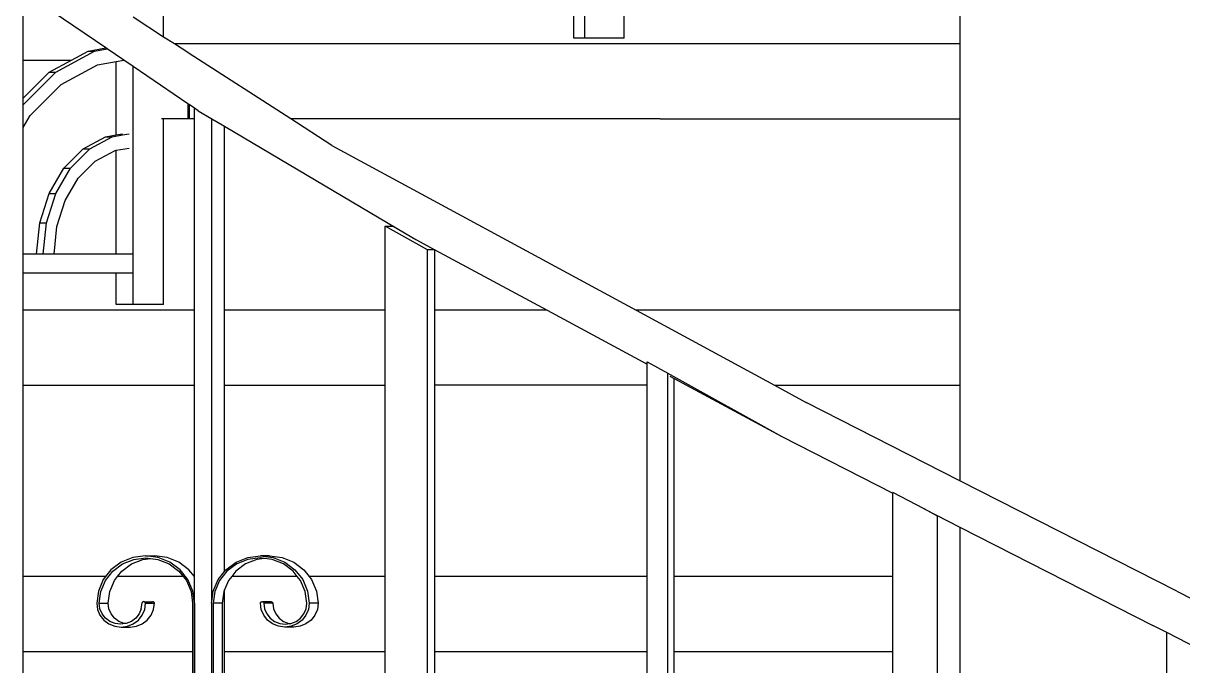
# Model space of a CAD drawing. Header units: millimetres. Extents: x 173236 to 801264, y -94969 to 615039.
# Drawn here: x 445221 to 445871, y -2463 to -2103 of the extents above; entities that cross this region are included whole.
import ezdxf

# ---------------------------------------------------------------- set-up
doc = ezdxf.new("R2010")
doc.units = ezdxf.units.MM
doc.header["$MEASUREMENT"] = 0
doc.layers.add('VOX-A-STAIRS-STEPS', color=140, linetype='Continuous')
doc.layers.add('VOX-A-WALL-PATT', color=233, linetype='Continuous')

# ---------------------------------------------------------------- blocks, each defined once
blk = doc.blocks.new('SSS')
at = {"layer": 'VOX-A-WALL-PATT'}
for p, q in [((383859.1, -2535.15), (383859.1, -2431.24)), ((384047.17, -2431.24), (384047.17, -2538.44)), ((383568.66, -2540.66), (383522.3, -2509.14)), ((383522.3, -2547.44), (383522.3, -2509.14)), ((383600.99, -2534.54), (383600.99, -2517.63)), ((383830.92, -2535.15), (383830.92, -2517.63)), ((383836.95, -2535.15), (383836.95, -2517.63)), ((383600.99, -2534.54), (383583.85, -2523.51)), ((383607.06, -2538.44), (383600.99, -2534.54)), ((383614.59, -2538.44), (383607.06, -2538.44)), ((383614.59, -2543.29), (383607.06, -2538.44)), ((383615.36, -2538.44), (383614.59, -2538.44)), ((383879.12, -2538.44), (383615.36, -2538.44)), ((383836.95, -2535.15), (383830.92, -2535.15)), ((383859.1, -2535.15), (383836.95, -2535.15)), ((384047.17, -2538.44), (383879.12, -2538.44)), ((384047.17, -2538.44), (384047.17, -2580.38)), ((383540.58, -2554.17), (383562.32, -2542.39)), ((383549.3, -2547.44), (383558.61, -2542.39)), ((383558.61, -2542.39), (383568.66, -2540.66)), ((383558.61, -2542.39), (383562.32, -2542.39)), ((383562.32, -2542.39), (383569.41, -2541.17)), ((383569.41, -2541.17), (383568.66, -2540.66)), ((383578.75, -2547.52), (383569.41, -2541.17)), ((383615.36, -2543.79), (383614.59, -2543.29)), ((383672.23, -2580.38), (383615.36, -2543.79)), ((383522.3, -2547.44), (383549.3, -2547.44)), ((383522.3, -2568.78), (383522.3, -2547.44)), ((383536.87, -2554.17), (383549.3, -2547.44)), ((383543.62, -2561.06), (383563.9, -2550.08)), ((383563.9, -2550.08), (383574.39, -2548.27)), ((383574.39, -2548.27), (383578.75, -2547.52)), ((383574.39, -2589.39), (383574.39, -2548.27)), ((383583.85, -2550.99), (383578.75, -2547.52)), ((383583.85, -2656.25), (383583.85, -2550.99)), ((383614.59, -2571.89), (383583.85, -2550.99)), ((383522.3, -2568.78), (383536.87, -2554.17)), ((383522.3, -2572.51), (383540.58, -2554.17)), ((383536.87, -2554.17), (383540.58, -2554.17)), ((383526.21, -2578.53), (383543.62, -2561.06)), ((383522.3, -2572.51), (383522.3, -2568.78)), ((383522.3, -2585.18), (383522.3, -2572.51)), ((383614.59, -2571.77), (383614.59, -2571.89)), ((383614.59, -2571.89), (383614.59, -2580.38)), ((383615.36, -2572.42), (383614.59, -2571.89)), ((383615.36, -2572.32), (383615.36, -2572.42)), ((383615.36, -2572.42), (383615.36, -2580.38)), ((383618.34, -2574.4), (383615.36, -2572.42)), ((383522.3, -2585.18), (383526.21, -2578.53)), ((383620.38, -2575.83), (383618.34, -2574.4)), ((383618.34, -2580.38), (383618.34, -2574.4)), ((383620.38, -2575.83), (383627.98, -2580.32)), ((383522.3, -2656.25), (383522.3, -2585.18)), ((383600.99, -2580.38), (383599.82, -2580.38)), ((383600.99, -2684.29), (383600.99, -2580.38)), ((383614.59, -2580.38), (383600.99, -2580.38)), ((383615.36, -2580.38), (383614.59, -2580.38)), ((383618.34, -2580.38), (383615.36, -2580.38)), ((383618.34, -2687.58), (383618.34, -2580.38)), ((383627.98, -2850.79), (383627.98, -2580.32)), ((383627.98, -2580.32), (383635.13, -2584.56)), ((383635.13, -2687.58), (383635.13, -2584.56)), ((383635.13, -2584.56), (383736.87, -2644.74)), ((383695.31, -2595.24), (383672.23, -2580.38)), ((383879.12, -2580.38), (383672.23, -2580.38)), ((383879.12, -2580.38), (384047.17, -2580.38)), ((384047.17, -2580.38), (384047.17, -2687.58)), ((383555.88, -2597.22), (383568.45, -2590.41)), ((383559.59, -2597.22), (383572.17, -2590.41)), ((383568.45, -2590.41), (383574.39, -2589.39)), ((383568.45, -2590.41), (383572.17, -2590.41)), ((383572.17, -2590.41), (383578.03, -2589.4)), ((383574.39, -2589.39), (383578.03, -2588.76)), ((383578.03, -2589.4), (383581.67, -2588.77)), ((383545.08, -2608.05), (383555.88, -2597.22)), ((383548.79, -2608.05), (383559.59, -2597.22)), ((383555.88, -2597.22), (383559.59, -2597.22)), ((383562.63, -2604.11), (383573.74, -2598.09)), ((383573.74, -2598.09), (383574.39, -2597.98)), ((383574.39, -2597.98), (383581.67, -2596.73)), ((383574.39, -2656.25), (383574.39, -2597.98)), ((383695.31, -2595.24), (383865.79, -2687.58)), ((383553.09, -2613.68), (383562.63, -2604.11)), ((383536.79, -2622.17), (383545.08, -2608.05)), ((383540.51, -2622.17), (383548.79, -2608.05)), ((383545.08, -2608.05), (383548.79, -2608.05)), ((383545.77, -2626.15), (383553.09, -2613.68)), ((383531.59, -2638.61), (383536.79, -2622.17)), ((383535.3, -2638.61), (383540.51, -2622.17)), ((383536.79, -2622.17), (383540.51, -2622.17)), ((383541.17, -2640.67), (383545.77, -2626.15)), ((383529.81, -2656.25), (383531.59, -2638.61)), ((383531.59, -2638.61), (383535.3, -2638.61)), ((383533.52, -2656.25), (383535.3, -2638.61)), ((383539.6, -2656.25), (383541.17, -2640.67)), ((383725.17, -2640.56), (383729.33, -2640.56)), ((383748.85, -2653.7), (383725.17, -2640.56)), ((383725.17, -2687.58), (383725.17, -2640.56)), ((383729.33, -2640.56), (383736.87, -2644.74)), ((383736.87, -2644.74), (383742.38, -2648)), ((383742.38, -2648), (383752.98, -2653.7)), ((383529.81, -2656.25), (383522.3, -2656.25)), ((383522.3, -2666.77), (383522.3, -2656.25)), ((383533.52, -2656.25), (383529.81, -2656.25)), ((383539.6, -2656.25), (383533.52, -2656.25)), ((383574.39, -2656.25), (383539.6, -2656.25)), ((383583.85, -2656.25), (383574.39, -2656.25)), ((383583.85, -2666.77), (383583.85, -2656.25)), ((383583.92, -2656.25), (383583.85, -2656.25)), ((383583.92, -2666.77), (383583.92, -2656.25)), ((383752.98, -2653.7), (383748.85, -2653.7)), ((383748.85, -3297.44), (383748.85, -2653.7)), ((383752.98, -2653.7), (383753.02, -2653.72)), ((383753.02, -2653.72), (383815.97, -2687.58)), ((383753.02, -2687.58), (383753.02, -2653.72)), ((383574.39, -2666.77), (383522.3, -2666.77)), ((383522.3, -2687.58), (383522.3, -2666.77)), ((383574.39, -2684.29), (383574.39, -2666.77)), ((383583.85, -2666.77), (383574.39, -2666.77)), ((383583.85, -2684.29), (383583.85, -2666.77)), ((383583.92, -2666.77), (383583.85, -2666.77)), ((383618.34, -2687.58), (383522.3, -2687.58)), ((383522.3, -2729.52), (383522.3, -2687.58)), ((383583.85, -2684.29), (383574.39, -2684.29)), ((383600.99, -2684.29), (383583.85, -2684.29)), ((383618.34, -2729.52), (383618.34, -2687.58)), ((383725.17, -2687.58), (383635.13, -2687.58)), ((383635.13, -2729.52), (383635.13, -2687.58)), ((383725.17, -2729.52), (383725.17, -2687.58)), ((383782.29, -2687.58), (383753.02, -2687.58)), ((383753.02, -2729.52), (383753.02, -2687.58)), ((383815.97, -2687.58), (383782.29, -2687.58)), ((383815.97, -2687.58), (383871.99, -2717.72)), ((384047.17, -2687.58), (383865.79, -2687.58)), ((383865.79, -2687.58), (383943.22, -2729.52)), ((384047.17, -2687.58), (384047.17, -2729.52)), ((383871.99, -2716.47), (383883.43, -2722.81)), ((383871.99, -2717.72), (383871.99, -2716.47)), ((383871.99, -2729.52), (383871.99, -2717.72)), ((383883.43, -3000.47), (383883.43, -2722.81)), ((383883.43, -2722.81), (383884.81, -2723.58)), ((383884.69, -2724.55), (383887.04, -2725.82)), ((383884.81, -2723.58), (383947.46, -2758.32)), ((383887.04, -2725.82), (383893.93, -2729.52)), ((383887.04, -2729.52), (383887.04, -2725.82)), ((383522.3, -2836.72), (383522.3, -2729.52)), ((383522.3, -2729.52), (383618.34, -2729.52)), ((383618.34, -2836.72), (383618.34, -2729.52)), ((383635.13, -2729.52), (383725.17, -2729.52)), ((383635.13, -2833.82), (383635.13, -2729.52)), ((383725.17, -2836.72), (383725.17, -2729.52)), ((383782.29, -2729.52), (383753.02, -2729.52)), ((383753.02, -2836.72), (383753.02, -2729.52)), ((383871.99, -2729.52), (383782.29, -2729.52)), ((383871.99, -2836.72), (383871.99, -2729.52)), ((383887.04, -2836.72), (383887.04, -2729.52)), ((383893.93, -2729.52), (383947.46, -2758.32)), ((383943.22, -2729.52), (384047.17, -2729.52)), ((383943.22, -2729.52), (383961.07, -2739.19)), ((384047.17, -2729.52), (384047.17, -2783.04)), ((384047.17, -2783.04), (383961.07, -2739.19)), ((383947.46, -2758.32), (384009.54, -2789.94)), ((384168.75, -2844.96), (384047.17, -2783.04)), ((384009.62, -2789.7), (384009.54, -2789.7)), ((384009.54, -2789.94), (384009.54, -2789.7)), ((384009.54, -2836.72), (384009.54, -2789.94)), ((384009.6, -3297.44), (384009.62, -2789.7)), ((384027.04, -2798.85), (384009.62, -2789.7)), ((384034.63, -2802.84), (384027.04, -2798.85)), ((384027.04, -2798.85), (384047.17, -2809.1)), ((384034.63, -2836.72), (384034.63, -2802.84)), ((384047.17, -2809.1), (384047.17, -3135)), ((384047.17, -2809.1), (384155.18, -2864.11)), ((383583.76, -2825.99), (383577.16, -2828.65)), ((383590.84, -2825.08), (383583.76, -2825.99)), ((383584.29, -2827.11), (383591.06, -2826.24)), ((383590.84, -2825.08), (383595.85, -2825.08)), ((383597.92, -2825.99), (383590.84, -2825.08)), ((383591.06, -2826.24), (383593.56, -2826.56)), ((383602.93, -2825.99), (383595.85, -2825.08)), ((383604.52, -2828.65), (383597.92, -2825.99)), ((383609.53, -2828.65), (383602.93, -2825.99)), ((383641.54, -2828.65), (383648.14, -2825.99)), ((383648.14, -2825.99), (383655.22, -2825.08)), ((383655, -2826.24), (383648.22, -2827.11)), ((383657.5, -2826.56), (383655, -2826.24)), ((383655.22, -2825.08), (383662.3, -2825.99)), ((383660.23, -2825.08), (383655.22, -2825.08)), ((383660.23, -2825.08), (383667.31, -2825.99)), ((383662.3, -2825.99), (383668.9, -2828.65)), ((383667.31, -2825.99), (383673.91, -2828.65)), ((383571.49, -2832.88), (383568.46, -2836.72)), ((383577.16, -2828.65), (383571.49, -2832.88)), ((383572.55, -2833.71), (383577.97, -2829.66)), ((383577.56, -2833.71), (383582.98, -2829.66)), ((383577.97, -2829.66), (383584.29, -2827.11)), ((383582.98, -2829.66), (383589.29, -2827.11)), ((383589.29, -2827.11), (383593.56, -2826.56)), ((383593.56, -2826.56), (383597.83, -2827.11)), ((383597.83, -2827.11), (383604.14, -2829.66)), ((383604.14, -2829.66), (383609.56, -2833.71)), ((383610.19, -2832.88), (383604.52, -2828.65)), ((383615.2, -2832.88), (383609.53, -2828.65)), ((383614.54, -2838.4), (383610.19, -2832.88)), ((383618.22, -2836.72), (383615.2, -2832.88)), ((383635.13, -2833.82), (383635.87, -2832.88)), ((383635.87, -2832.88), (383641.54, -2828.65)), ((383641.91, -2829.66), (383636.49, -2833.71)), ((383646.92, -2829.66), (383641.5, -2833.71)), ((383648.22, -2827.11), (383641.91, -2829.66)), ((383653.23, -2827.11), (383646.92, -2829.66)), ((383657.5, -2826.56), (383653.23, -2827.11)), ((383661.77, -2827.11), (383657.5, -2826.56)), ((383668.08, -2829.66), (383661.77, -2827.11)), ((383673.5, -2833.71), (383668.08, -2829.66)), ((383668.9, -2828.65), (383674.57, -2832.88)), ((383673.91, -2828.65), (383679.58, -2832.88)), ((383674.57, -2832.88), (383678.92, -2838.4)), ((383679.58, -2832.88), (383682.6, -2836.72)), ((383568.46, -2836.72), (383522.3, -2836.72)), ((383522.3, -2878.66), (383522.3, -2836.72)), ((383567.14, -2838.4), (383564.4, -2844.83)), ((383565.78, -2845.13), (383568.4, -2838.98)), ((383568.46, -2836.72), (383567.14, -2838.4)), ((383568.4, -2838.98), (383572.55, -2833.71)), ((383570.79, -2845.13), (383573.4, -2838.98)), ((383573.4, -2838.98), (383575.19, -2836.72)), ((383575.19, -2836.72), (383577.56, -2833.71)), ((383611.94, -2836.72), (383575.19, -2836.72)), ((383609.56, -2833.71), (383611.94, -2836.72)), ((383611.94, -2836.72), (383613.72, -2838.98)), ((383613.72, -2838.98), (383616.34, -2845.13)), ((383617.27, -2844.83), (383614.54, -2838.4)), ((383618.34, -2836.72), (383618.22, -2836.72)), ((383618.34, -2836.88), (383618.22, -2836.72)), ((383618.34, -2836.88), (383618.34, -2836.72)), ((383618.34, -2851.73), (383618.34, -2836.88)), ((383628.78, -2844.83), (383631.52, -2838.4)), ((383632.33, -2838.98), (383629.72, -2845.13)), ((383631.52, -2838.4), (383635.13, -2833.82)), ((383636.49, -2833.71), (383632.33, -2838.98)), ((383637.34, -2838.98), (383635.13, -2844.18)), ((383639.13, -2836.72), (383637.34, -2838.98)), ((383641.5, -2833.71), (383639.13, -2836.72)), ((383675.88, -2836.72), (383639.13, -2836.72)), ((383675.88, -2836.72), (383673.5, -2833.71)), ((383677.66, -2838.98), (383675.88, -2836.72)), ((383680.28, -2845.13), (383677.66, -2838.98)), ((383678.92, -2838.4), (383681.65, -2844.83)), ((383725.17, -2836.72), (383682.6, -2836.72)), ((383682.6, -2836.72), (383683.93, -2838.4)), ((383683.93, -2838.4), (383686.66, -2844.83)), ((383725.17, -2878.66), (383725.17, -2836.72)), ((383871.99, -2836.72), (383753.02, -2836.72)), ((383753.02, -2878.66), (383753.02, -2836.72)), ((383871.99, -2878.66), (383871.99, -2836.72)), ((384009.54, -2836.72), (383887.04, -2836.72)), ((383887.04, -2878.66), (383887.04, -2836.72)), ((384009.54, -2878.66), (384009.54, -2836.72)), ((384034.63, -2878.66), (384034.63, -2836.72)), ((383564.4, -2844.83), (383563.47, -2851.73)), ((383564.89, -2851.73), (383565.78, -2845.13)), ((383569.9, -2851.73), (383570.79, -2845.13)), ((383616.34, -2845.13), (383617.23, -2851.73)), ((383618.21, -2851.73), (383617.27, -2844.83)), ((383627.98, -2850.79), (383628.78, -2844.83)), ((383629.72, -2845.13), (383628.83, -2851.73)), ((383634.73, -2845.13), (383633.84, -2851.73)), ((383635.13, -2844.18), (383634.73, -2845.13)), ((383635.13, -2878.66), (383635.13, -2844.18)), ((383681.17, -2851.73), (383680.28, -2845.13)), ((383681.65, -2844.83), (383682.59, -2851.73)), ((383686.66, -2844.83), (383687.59, -2851.73)), ((384168.75, -2844.96), (384224.92, -2873.8)), ((383563.47, -2851.73), (383563.94, -2855.17)), ((383564.89, -2851.73), (383569.9, -2851.73)), ((383565.3, -2854.75), (383564.89, -2851.73)), ((383570.31, -2854.75), (383569.9, -2851.73)), ((383588.48, -2854.75), (383588.92, -2851.48)), ((383589.02, -2851.25), (383588.92, -2851.48)), ((383589.17, -2851.05), (383589.02, -2851.25)), ((383589.37, -2850.9), (383589.17, -2851.05)), ((383589.61, -2850.81), (383589.37, -2850.9)), ((383589.86, -2850.78), (383589.61, -2850.81)), ((383590.12, -2850.81), (383589.86, -2850.78)), ((383590.35, -2850.9), (383590.12, -2850.81)), ((383590.12, -2850.81), (383594.62, -2850.81)), ((383590.55, -2851.05), (383590.35, -2850.9)), ((383590.37, -2855.17), (383590.84, -2851.73)), ((383590.71, -2851.25), (383590.55, -2851.05)), ((383590.81, -2851.48), (383590.71, -2851.25)), ((383590.84, -2851.73), (383590.81, -2851.48)), ((383590.84, -2851.73), (383593.89, -2851.73)), ((383593.93, -2851.48), (383593.89, -2851.73)), ((383593.89, -2851.73), (383595.85, -2851.73)), ((383594.02, -2851.25), (383593.93, -2851.48)), ((383594.18, -2851.05), (383594.02, -2851.25)), ((383594.38, -2850.9), (383594.18, -2851.05)), ((383594.62, -2850.81), (383594.38, -2850.9)), ((383594.62, -2850.81), (383594.87, -2850.78)), ((383595.12, -2850.81), (383594.87, -2850.78)), ((383595.36, -2850.9), (383595.12, -2850.81)), ((383595.56, -2851.05), (383595.36, -2850.9)), ((383595.38, -2855.17), (383595.85, -2851.73)), ((383595.71, -2851.25), (383595.56, -2851.05)), ((383595.81, -2851.48), (383595.71, -2851.25)), ((383595.85, -2851.73), (383595.81, -2851.48)), ((383617.23, -2851.73), (383617.23, -2878.66)), ((383618.21, -2851.73), (383618.21, -2934.09)), ((383618.21, -2851.73), (383618.34, -2851.73)), ((383618.34, -2934.09), (383618.34, -2851.73)), ((383627.85, -2851.73), (383627.98, -2850.79)), ((383627.85, -2851.73), (383627.85, -2934.09)), ((383628.83, -2851.73), (383628.83, -2934.58)), ((383633.84, -2851.73), (383628.83, -2851.73)), ((383633.84, -2851.73), (383633.84, -2934.58)), ((383655.22, -2851.73), (383655.25, -2851.48)), ((383655.68, -2855.17), (383655.22, -2851.73)), ((383655.25, -2851.48), (383655.35, -2851.25)), ((383655.35, -2851.25), (383655.5, -2851.05)), ((383655.5, -2851.05), (383655.71, -2850.9)), ((383655.71, -2850.9), (383655.94, -2850.81)), ((383655.94, -2850.81), (383656.19, -2850.78)), ((383656.19, -2850.78), (383656.45, -2850.81)), ((383656.45, -2850.81), (383656.68, -2850.9)), ((383660.95, -2850.81), (383656.45, -2850.81)), ((383656.68, -2850.9), (383656.89, -2851.05)), ((383656.89, -2851.05), (383657.04, -2851.25)), ((383657.04, -2851.25), (383657.14, -2851.48)), ((383657.14, -2851.48), (383657.17, -2851.73)), ((383657.17, -2851.73), (383657.58, -2854.75)), ((383660.23, -2851.73), (383657.17, -2851.73)), ((383660.23, -2851.73), (383660.26, -2851.48)), ((383662.18, -2851.73), (383660.23, -2851.73)), ((383660.26, -2851.48), (383660.36, -2851.25)), ((383660.36, -2851.25), (383660.51, -2851.05)), ((383660.51, -2851.05), (383660.71, -2850.9)), ((383660.71, -2850.9), (383660.95, -2850.81)), ((383660.95, -2850.81), (383661.2, -2850.78)), ((383661.2, -2850.78), (383661.45, -2850.81)), ((383661.45, -2850.81), (383661.69, -2850.9)), ((383661.69, -2850.9), (383661.89, -2851.05)), ((383661.89, -2851.05), (383662.05, -2851.25)), ((383662.05, -2851.25), (383662.14, -2851.48)), ((383662.14, -2851.48), (383662.18, -2851.73)), ((383662.18, -2851.73), (383662.59, -2854.75)), ((383680.76, -2854.75), (383681.17, -2851.73)), ((383682.59, -2851.73), (383682.12, -2855.17)), ((383687.59, -2851.73), (383682.59, -2851.73)), ((383687.59, -2851.73), (383687.13, -2855.17)), ((383563.94, -2855.17), (383565.31, -2858.39)), ((383566.5, -2857.57), (383565.3, -2854.75)), ((383565.31, -2858.39), (383567.48, -2861.15)), ((383568.4, -2859.99), (383566.5, -2857.57)), ((383571.5, -2857.57), (383570.31, -2854.75)), ((383573.41, -2859.99), (383571.5, -2857.57)), ((383587.28, -2857.57), (383585.37, -2859.99)), ((383586.83, -2861.15), (383589.01, -2858.39)), ((383588.48, -2854.75), (383587.28, -2857.57)), ((383589.01, -2858.39), (383590.37, -2855.17)), ((383591.84, -2861.15), (383594.01, -2858.39)), ((383594.01, -2858.39), (383595.38, -2855.17)), ((383657.05, -2858.39), (383655.68, -2855.17)), ((383659.23, -2861.15), (383657.05, -2858.39)), ((383657.58, -2854.75), (383658.78, -2857.57)), ((383658.78, -2857.57), (383660.69, -2859.99)), ((383662.59, -2854.75), (383663.79, -2857.57)), ((383663.79, -2857.57), (383665.69, -2859.99)), ((383677.65, -2859.99), (383679.56, -2857.57)), ((383680.75, -2858.39), (383678.58, -2861.15)), ((383679.56, -2857.57), (383680.76, -2854.75)), ((383682.12, -2855.17), (383680.75, -2858.39)), ((383685.76, -2858.39), (383683.58, -2861.15)), ((383687.13, -2855.17), (383685.76, -2858.39)), ((383567.48, -2861.15), (383570.31, -2863.27)), ((383570.89, -2861.84), (383568.4, -2859.99)), ((383570.31, -2863.27), (383573.61, -2864.6)), ((383573.78, -2863.01), (383570.89, -2861.84)), ((383575.9, -2861.84), (383573.41, -2859.99)), ((383573.61, -2864.6), (383577.16, -2865.05)), ((383576.89, -2863.41), (383573.78, -2863.01)), ((383578.79, -2863.01), (383575.9, -2861.84)), ((383579.39, -2863.09), (383576.89, -2863.41)), ((383577.16, -2865.05), (383580.7, -2864.6)), ((383577.16, -2865.05), (383582.16, -2865.05)), ((383579.39, -2863.09), (383578.79, -2863.01)), ((383579.99, -2863.01), (383579.39, -2863.09)), ((383582.89, -2861.84), (383579.99, -2863.01)), ((383580.7, -2864.6), (383584, -2863.27)), ((383582.16, -2865.05), (383585.7, -2864.6)), ((383585.37, -2859.99), (383582.89, -2861.84)), ((383584, -2863.27), (383586.83, -2861.15)), ((383585.7, -2864.6), (383589, -2863.27)), ((383589, -2863.27), (383591.84, -2861.15)), ((383662.06, -2863.27), (383659.23, -2861.15)), ((383660.69, -2859.99), (383663.17, -2861.84)), ((383665.36, -2864.6), (383662.06, -2863.27)), ((383663.17, -2861.84), (383666.06, -2863.01)), ((383668.9, -2865.05), (383665.36, -2864.6)), ((383665.69, -2859.99), (383668.18, -2861.84)), ((383666.06, -2863.01), (383669.17, -2863.41)), ((383668.18, -2861.84), (383671.07, -2863.01)), ((383671.41, -2864.73), (383668.9, -2865.05)), ((383673.91, -2865.05), (383668.9, -2865.05)), ((383669.17, -2863.41), (383671.67, -2863.09)), ((383671.07, -2863.01), (383671.67, -2863.09)), ((383672.44, -2864.6), (383671.41, -2864.73)), ((383673.91, -2865.05), (383671.41, -2864.73)), ((383671.67, -2863.09), (383672.28, -2863.01)), ((383672.28, -2863.01), (383675.17, -2861.84)), ((383675.74, -2863.27), (383672.44, -2864.6)), ((383677.45, -2864.6), (383673.91, -2865.05)), ((383675.17, -2861.84), (383677.65, -2859.99)), ((383678.58, -2861.15), (383675.74, -2863.27)), ((383680.75, -2863.27), (383677.45, -2864.6)), ((383683.58, -2861.15), (383680.75, -2863.27)), ((384163.01, -2868.14), (384155.18, -2864.11)), ((384163.01, -3149.02), (384163.01, -2868.14)), ((384224.92, -2900.01), (384163.01, -2868.14)), ((383522.3, -2878.66), (383617.23, -2878.66)), ((383522.3, -2912.58), (383522.3, -2878.66)), ((383617.23, -2878.66), (383617.23, -2934.58)), ((383635.13, -2878.66), (383725.17, -2878.66)), ((383635.13, -2941.98), (383635.13, -2878.66)), ((383725.17, -2908.02), (383725.17, -2878.66)), ((383753.02, -2985.86), (383753.02, -2878.66)), ((383753.02, -2878.66), (383871.99, -2878.66)), ((383871.99, -2985.86), (383871.99, -2878.66)), ((383887.04, -2878.66), (384009.54, -2878.66)), ((383887.04, -2985.86), (383887.04, -2878.66)), ((384009.54, -2985.86), (384009.54, -2878.66)), ((384034.63, -2985.86), (384034.63, -2878.66))]:
    blk.add_line(p, q, dxfattribs=at)

msp = doc.modelspace()

# ---------------------------------------------------------------- block references
at = {"layer": 'VOX-A-STAIRS-STEPS'}
msp.add_blockref('SSS', (61699, 423.62), dxfattribs=at)

doc.saveas('drawing.dxf')
